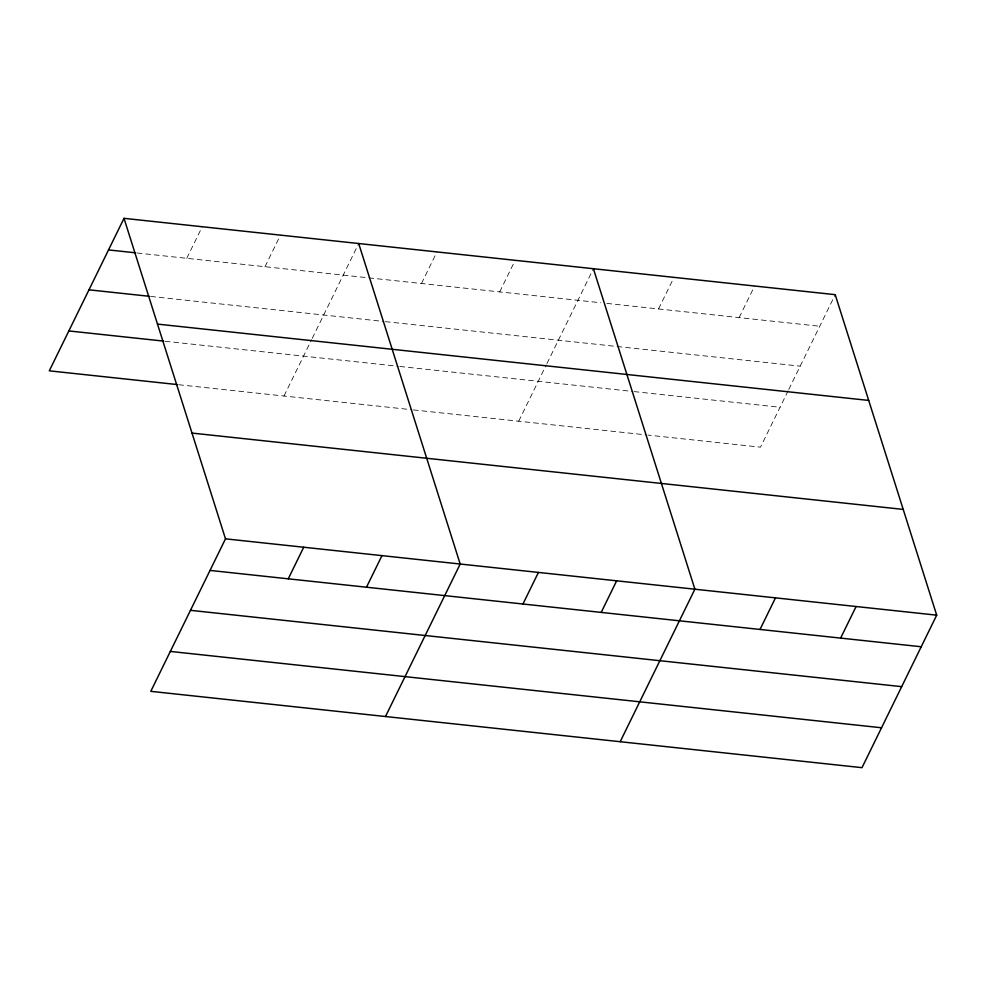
<?xml version="1.0" encoding="UTF-8"?>
<svg xmlns="http://www.w3.org/2000/svg" width="986" height="986" viewBox="0 0 986 986"><rect width="100%" height="100%" fill="white"/><g stroke="black" fill="none" stroke-linecap="round" stroke-linejoin="round"><path stroke-width="0.74" stroke-dasharray="4.93 3.7" d="M186.761 258.32L202.241 226.731M265 266.713L280.468 235.124M283.993 396.027L311.601 339.677M312.266 338.309L358.707 243.53M421.466 283.512L436.934 251.923M499.692 291.905L515.173 260.316M518.698 421.207L546.293 364.869M546.971 363.501L593.399 268.71M658.537 308.951L674.005 277.362M739.13 317.603L754.61 286.014M788.11 390.813L760.502 447.163L647.962 435.085M788.775 389.445L835.216 294.666M137.116 252.995L367.297 277.695M368.813 277.855L600.745 302.751M606.821 303.405L819.736 326.255M150.673 296.441L383.862 321.473M385.366 321.633L800.188 366.151M165.13 341.267L398.332 366.299M399.835 366.459L632.531 391.43M634.06 391.59L780.049 407.267M178.688 384.725L411.877 409.745M413.38 409.905L646.446 434.925"/><path stroke-width="1.48" d="M124.002 218.337L225.498 538.837L150.784 691.334L861.998 767.663L936.7 615.165L835.216 294.666L124.002 218.337L49.3 370.835L177.184 384.552M288.257 578.819L303.725 547.23M366.484 587.212L381.964 555.636M385.489 716.526L460.191 564.029L358.707 243.53M522.95 604.011L538.43 572.422M601.189 612.405L616.657 580.816M620.182 741.706L694.896 589.209L593.399 268.71M760.021 629.45L775.489 597.861M840.627 638.102L856.094 606.513M108.534 249.926L135.612 252.823M88.986 289.822L149.169 296.281M157.501 324.098L868.703 400.427M68.847 330.939L163.627 341.107M191.999 433.076L903.213 509.405M225.498 538.837L936.7 615.165M210.018 570.426L921.232 646.754M190.471 610.322L901.685 686.65M170.331 651.438L881.546 727.767"/></g></svg>
